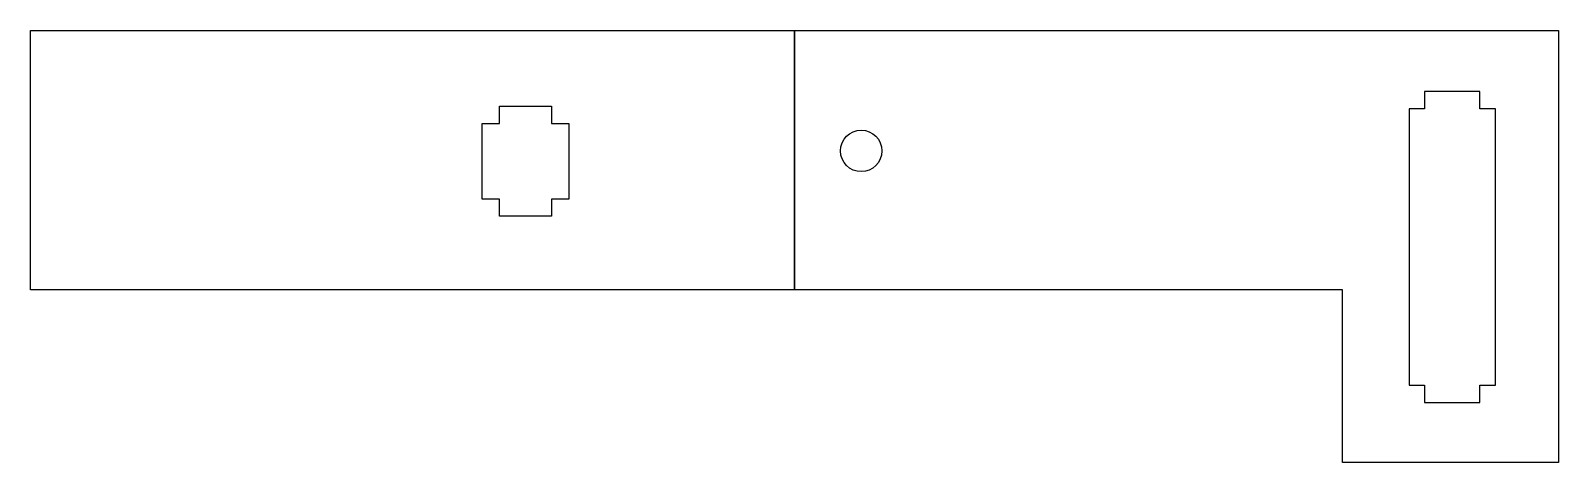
# Model space of a CAD drawing. Header units: millimetres. Extents: x 1680 to 2564, y 1930 to 2180.
import ezdxf

# ---------------------------------------------------------------- set-up
doc = ezdxf.new("R2010")
doc.units = ezdxf.units.MM

msp = doc.modelspace()

# ---------------------------------------------------------------- linework, layer by layer
for points in [[(1680.26, 2179.59), (2122.26, 2179.59), (2122.26, 2029.59), (1680.26, 2029.59), (1680.26, 2179.59)], [(2122.26, 2179.59), (2564.26, 2179.59), (2564.26, 2029.59)], [(2439.26, 2029.59), (2122.26, 2029.59), (2122.26, 2179.59)], [(2564.26, 2029.59), (2564.26, 1929.59), (2439.26, 1929.59), (2439.26, 2029.59)]]:
    msp.add_lwpolyline(points)
for points in [[(2486.84, 2144.32), (2486.84, 2134.32), (2477.84, 2134.32), (2477.84, 1974.32), (2486.84, 1974.32), (2486.84, 1964.32), (2518.84, 1964.32), (2518.84, 1974.32), (2527.84, 1974.32), (2527.84, 2134.32), (2518.84, 2134.32), (2518.84, 2144.32)], [(1941.61, 2125.86), (1951.61, 2125.86), (1951.61, 2135.86), (1981.61, 2135.86), (1981.61, 2125.86), (1991.61, 2125.86), (1991.61, 2082.06), (1981.61, 2082.06), (1981.61, 2072.06), (1951.61, 2072.06), (1951.61, 2082.06), (1941.61, 2082.06)]]:
    msp.add_lwpolyline(points, close=True)
msp.add_circle((2160.86, 2109.91), 12)

doc.saveas('drawing.dxf')
